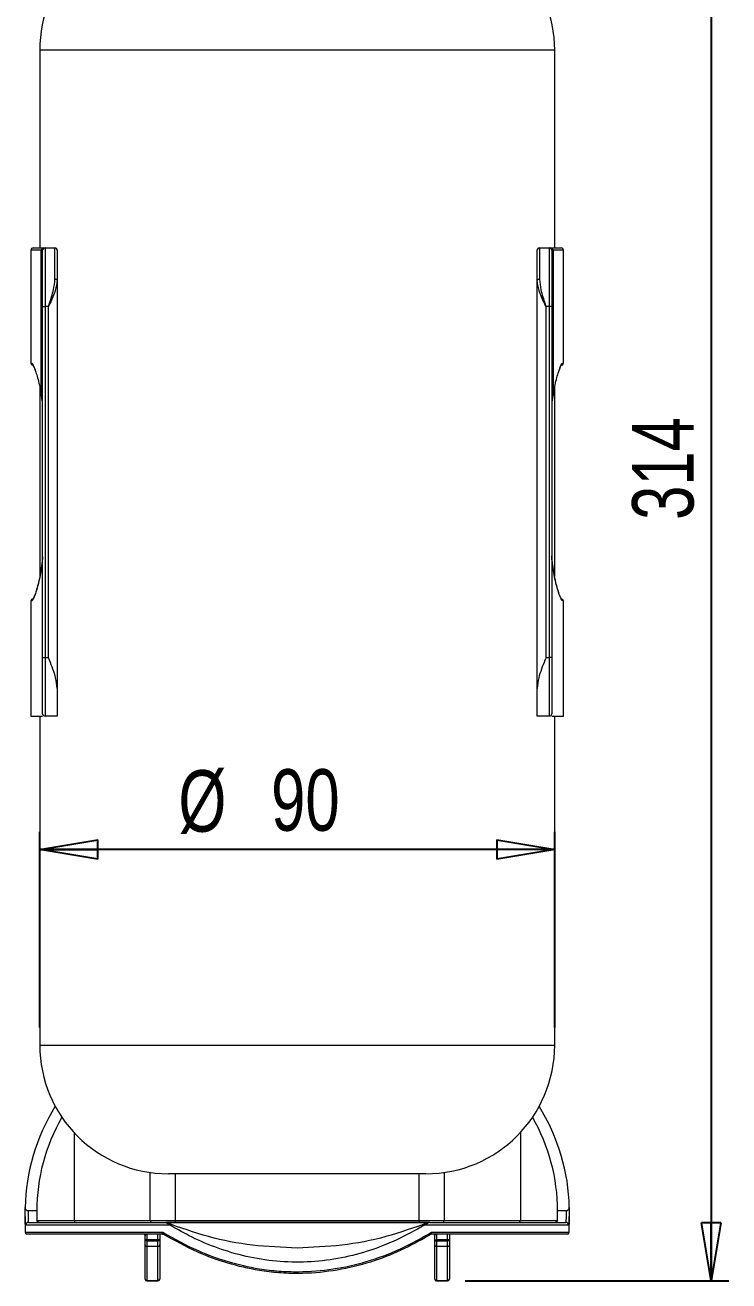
# Model space of a CAD drawing. Header units: millimetres. Extents: x 98 to 924, y 33 to 1441.
# Drawn here: x 723.7 to 924.1, y 105.2 to 462.9 of the extents above; entities that cross this region are included whole.
import ezdxf

# ---------------------------------------------------------------- set-up
doc = ezdxf.new("R2010")
doc.units = ezdxf.units.MM
doc.header["$LTSCALE"] = 5
doc.layers.add('LEVEL0', color=179, linetype='Continuous')
doc.styles.add('SLDTEXTSTYLE0', font='TXT', dxfattribs={"width": 0.75})
doc.dimstyles.new('SLDDIMSTYLE0', dxfattribs={"dimtxt": 17.5, "dimasz": 16.51, "dimexe": 0, "dimexo": 0.0625, "dimgap": 4.375, "dimtad": 1, "dimdec": 0, "dimlfac": 0.6, "dimrnd": 1e-09, "dimzin": 12, "dimdsep": 46, "dimtxsty": 'SLDTEXTSTYLE0', "dimblk1": 'CLOSED', "dimblk2": 'CLOSED', "dimsah": 1, "dimcen": 0.09, "dimadec": 0, "dimazin": 3, "dimtfac": 1, "dimtdec": 0, "dimtofl": 0, "dimtmove": 0, "dimatfit": 3, "dimldrblk": 'CLOSED', "dimfxl": 0, "dimfrac": 2, "dimtolj": 1, "dimtzin": 12, "dimarcsym": 0})

# ---------------------------------------------------------------- blocks, each defined once
blk = doc.blocks.new('_CLOSED')
at = {"color": 0, "linetype": 'ByBlock', "lineweight": -2}
for p, q in [((-1, 0.166667), (0, 0)), ((-1, 0.166667), (-1, -0.166667)), ((0, 0), (-1, -0.166667)), ((0, 0), (-1, 0))]:
    blk.add_line(p, q, dxfattribs=at)
blk = doc.blocks.new('_D_4')
at = {"layer": 'LEVEL0', "color": 7}
for p, q in [((727.82, 177.39), (727.82, 233.1)), ((874.49, 177.39), (874.49, 233.1)), ((874.49, 228.1), (727.82, 228.1))]:
    blk.add_line(p, q, dxfattribs=at)
at = {"layer": 'LEVEL0', "color": 7, "xscale": 16.51, "yscale": 16.51, "rotation": 180.0000000000003}
blk.add_blockref('_CLOSED', (727.82, 228.1, -10.17), dxfattribs=at)
at = {"layer": 'LEVEL0', "color": 7, "xscale": 16.51, "yscale": 16.51}
blk.add_blockref('_CLOSED', (874.49, 228.1, -10.17), dxfattribs=at)
at = {"layer": 'LEVEL0', "color": 7, "char_height": 17.5, "attachment_point": 1, "style": 'SLDTEXTSTYLE0'}
for s, insert in [('%%c', (767.32, 250.66)), ('90', (793.72, 250.93))]:
    blk.add_mtext(s, dxfattribs=dict(at, insert=insert))
blk = doc.blocks.new('_D_8')
at = {"layer": 'LEVEL0', "color": 7}
for p, q in [((816.15, 628.23), (924.11, 628.23)), ((919.11, 628.23), (919.11, 105.25)), ((848.99, 105.25), (924.11, 105.25))]:
    blk.add_line(p, q, dxfattribs=at)
at = {"layer": 'LEVEL0', "color": 7, "xscale": 16.51, "yscale": 16.51}
for p, rotation in [((919.11, 628.23, -10.17), 90.0000000000004), ((919.11, 105.25, -10.17), 270.0000000000004)]:
    blk.add_blockref('_CLOSED', p, dxfattribs=dict(at, rotation=rotation))
at = {"layer": 'LEVEL0', "color": 7, "insert": (896.55, 321.95, -10.17), "char_height": 17.5, "attachment_point": 1, "rotation": 90, "style": 'SLDTEXTSTYLE0'}
blk.add_mtext('314', dxfattribs=at)

msp = doc.modelspace()

# ---------------------------------------------------------------- linework, layer by layer
at = {"color": 7, "linetype": 'Continuous', "lineweight": 15}
for p, q in [((727.82, 455.73), (727.82, 399.39)), ((874.49, 399.39), (874.49, 455.73)), ((725.32, 398.73), (725.32, 366.56)), ((725.99, 399.39), (728.91, 399.39)), ((728.65, 382.73), (728.65, 398.73)), ((728.91, 399.39), (729.32, 399.39)), ((729.32, 399.39), (732.15, 399.39)), ((732.82, 398.73), (732.82, 390.16)), ((869.49, 390.16), (869.49, 398.73)), ((870.15, 399.39), (872.99, 399.39)), ((872.99, 399.39), (873.4, 399.39)), ((873.4, 399.39), (876.32, 399.39)), ((873.65, 398.73), (873.65, 382.73)), ((876.99, 366.56), (876.99, 398.73)), ((732.82, 390.16), (732.82, 273.95)), ((869.49, 273.95), (869.49, 390.16)), ((728.65, 282.73), (728.65, 382.73)), ((873.65, 382.73), (873.65, 282.73)), ((726.03, 366.06), (725.82, 366.06)), ((727.82, 359.64), (727.82, 305.74)), ((874.49, 305.79), (874.49, 359.55)), ((728.27, 357.33), (728.43, 355.86)), ((873.88, 355.86), (874.04, 357.33)), ((725.32, 298.89), (725.32, 266.04)), ((876.28, 299.39), (876.49, 299.39)), ((876.99, 266.04), (876.99, 298.89)), ((728.65, 266.73), (728.65, 282.73)), ((873.65, 282.73), (873.65, 266.73)), ((732.82, 273.95), (732.82, 266.06)), ((869.49, 266.06), (869.49, 273.95)), ((727.82, 266.06), (727.82, 172.39)), ((732.82, 266.06), (729.32, 266.06)), ((872.99, 266.06), (869.49, 266.06)), ((874.49, 172.39), (874.49, 266.06)), ((833.88, 135.73), (764.49, 135.73)), ((837.82, 135.73), (833.88, 135.73)), ((724.49, 125.23), (726.99, 125.23)), ((875.32, 125.23), (877.82, 125.23)), ((723.65, 123.54), (723.65, 119.06)), ((724.63, 121.89), (763.42, 121.89)), ((763.49, 121.89), (763.8, 121.83)), ((763.57, 121.89), (838.62, 121.89)), ((838.82, 121.89), (838.5, 121.83)), ((838.89, 121.89), (877.68, 121.89)), ((878.65, 119.06), (878.65, 123.54)), ((762.77, 118.56), (724.15, 118.56)), ((757.82, 116.89), (757.82, 118.06)), ((761.99, 118.56), (761.99, 116.89)), ((878.15, 118.56), (839.31, 118.56)), ((840.32, 116.89), (840.32, 118.06)), ((844.49, 118.56), (844.49, 116.89)), ((757.82, 116.63), (757.82, 116.89)), ((757.82, 115.48), (757.82, 116.63)), ((757.82, 105.74), (757.82, 115.48)), ((761.99, 116.89), (761.99, 116.63)), ((761.99, 116.63), (761.99, 115.48)), ((761.99, 115.48), (761.99, 105.74)), ((840.32, 116.63), (840.32, 116.89)), ((840.32, 115.48), (840.32, 116.63)), ((840.32, 105.74), (840.32, 115.48)), ((844.49, 116.89), (844.49, 116.63)), ((844.49, 116.63), (844.49, 115.48)), ((844.49, 115.48), (844.49, 105.74)), ((757.82, 105.73), (757.82, 105.74)), ((761.49, 105.23), (758.32, 105.23)), ((761.99, 105.74), (761.99, 105.73)), ((840.32, 105.73), (840.32, 105.74)), ((843.99, 105.23), (840.82, 105.23)), ((844.49, 105.74), (844.49, 105.73))]:
    msp.add_line(p, q, dxfattribs=at)
at = {"color": 8, "linetype": 'Continuous', "lineweight": 0}
for p, q in [((866.6, 455.73), (727.82, 455.73)), ((874.49, 455.73), (866.6, 455.73)), ((728.27, 398.73), (725.32, 398.73)), ((728.27, 357.33), (728.27, 398.73)), ((728.65, 398.73), (728.27, 398.73)), ((729.32, 399.39), (729.32, 382.73)), ((732.15, 390.47), (732.15, 399.39)), ((870.15, 399.39), (870.15, 390.47)), ((872.99, 382.73), (872.99, 399.39)), ((874.04, 398.73), (873.65, 398.73)), ((874.04, 398.73), (874.04, 357.33)), ((876.99, 398.73), (874.04, 398.73)), ((728.65, 382.73), (729.32, 382.73)), ((729.32, 382.73), (729.32, 282.73)), ((730.32, 382.73), (729.32, 382.73)), ((730.32, 282.73), (730.32, 382.73)), ((872.99, 382.73), (871.99, 382.73)), ((871.99, 382.73), (871.99, 282.73)), ((873.65, 382.73), (872.99, 382.73)), ((872.99, 282.73), (872.99, 382.73)), ((725.32, 366.56), (725.53, 366.56)), ((876.78, 366.56), (876.99, 366.56)), ((728.43, 355.86), (728.65, 355.86)), ((873.65, 355.86), (873.88, 355.86)), ((725.53, 298.89), (725.32, 298.89)), ((876.99, 298.89), (876.78, 298.89)), ((728.65, 282.73), (729.32, 282.73)), ((729.32, 282.73), (730.32, 282.73)), ((729.32, 282.73), (729.32, 266.06)), ((871.99, 282.73), (872.99, 282.73)), ((873.65, 282.73), (872.99, 282.73)), ((872.99, 266.06), (872.99, 282.73)), ((727.82, 172.39), (866.6, 172.39)), ((866.6, 172.39), (874.49, 172.39)), ((737.59, 147.47), (737.59, 122.39)), ((864.72, 147.47), (864.72, 122.39)), ((759.28, 122.39), (759.28, 136.1)), ((843.03, 136.1), (843.03, 122.39)), ((766.42, 135.73), (766.42, 122.39)), ((835.88, 122.39), (835.88, 135.73)), ((726.99, 122.39), (737.59, 122.39)), ((737.59, 122.39), (759.28, 122.39)), ((759.28, 122.39), (766.42, 122.39)), ((838.5, 121.83), (763.8, 121.83)), ((766.42, 122.39), (766.42, 121.89)), ((766.42, 122.39), (835.88, 122.39)), ((835.88, 122.39), (843.03, 122.39)), ((835.88, 122.39), (835.88, 121.89)), ((843.03, 122.39), (864.72, 122.39)), ((864.72, 122.39), (875.32, 122.39)), ((723.65, 119.06), (762.89, 119.06)), ((765.01, 121.06), (723.8, 121.06)), ((758.32, 118.56), (758.32, 116.89)), ((761.49, 116.89), (761.49, 118.56)), ((878.51, 121.06), (837.3, 121.06)), ((839.42, 119.06), (878.65, 119.06)), ((840.82, 118.56), (840.82, 116.89)), ((843.99, 116.89), (843.99, 118.56)), ((758.32, 116.89), (757.82, 116.89)), ((758.32, 116.63), (757.82, 116.63)), ((761.49, 116.89), (758.32, 116.89)), ((758.32, 116.89), (758.32, 116.63)), ((758.32, 116.63), (761.49, 116.63)), ((758.32, 116.63), (758.32, 114.99)), ((761.49, 114.99), (758.32, 114.99)), ((758.32, 114.99), (758.32, 105.25)), ((761.99, 116.89), (761.49, 116.89)), ((761.49, 116.63), (761.49, 116.89)), ((761.49, 114.99), (761.49, 116.63)), ((761.99, 116.63), (761.49, 116.63)), ((761.49, 105.25), (761.49, 114.99)), ((840.32, 116.89), (840.82, 116.89)), ((840.32, 116.63), (840.82, 116.63)), ((843.99, 116.89), (840.82, 116.89)), ((840.82, 116.89), (840.82, 116.63)), ((840.82, 116.63), (840.82, 114.99)), ((840.82, 116.63), (843.99, 116.63)), ((843.99, 114.99), (840.82, 114.99)), ((840.82, 114.99), (840.82, 105.25)), ((844.49, 116.89), (843.99, 116.89)), ((843.99, 116.63), (843.99, 116.89)), ((843.99, 114.99), (843.99, 116.63)), ((844.49, 116.63), (843.99, 116.63)), ((843.99, 105.25), (843.99, 114.99)), ((758.32, 105.25), (761.49, 105.25)), ((758.32, 105.25), (758.32, 105.23)), ((761.49, 105.23), (761.49, 105.25)), ((840.82, 105.25), (843.99, 105.25)), ((840.82, 105.25), (840.82, 105.23)), ((843.99, 105.23), (843.99, 105.25))]:
    msp.add_line(p, q, dxfattribs=at)
at = {"color": 8, "linetype": 'Continuous', "lineweight": 0, "flags": 128}
for points in [[(732.82, 390.16), (732.81, 390.22), (732.77, 390.28), (732.71, 390.33), (732.63, 390.38), (732.52, 390.42), (732.41, 390.45), (732.28, 390.47), (732.15, 390.47)], [(870.15, 390.47), (870.02, 390.47), (869.9, 390.45), (869.78, 390.42), (869.68, 390.38), (869.6, 390.33), (869.54, 390.28), (869.5, 390.22), (869.49, 390.16)]]:
    msp.add_lwpolyline(points, dxfattribs=at)
at = {"color": 7, "linetype": 'Continuous', "lineweight": 15}
for centre, radius, start, end in [((764.49, 455.73), 36.67, 92.6053, 180), ((837.82, 455.73), 36.67, 0, 87.3947), ((725.99, 398.73), 0.667, 90, 180), ((729.32, 398.73), 0.667, 90, 180), ((732.15, 398.73), 0.667, 0, 90), ((870.15, 398.73), 0.667, 90, 180), ((872.99, 398.73), 0.667, 0, 90), ((876.32, 398.73), 0.667, 0, 90), ((725.82, 366.56), 0.5, 180, 270), ((876.49, 366.56), 0.5, 270, 0), ((725.82, 298.89), 0.5, 90, 180), ((876.49, 298.89), 0.5, 0, 90), ((729.32, 266.73), 0.667, 180, 270), ((872.99, 266.73), 0.667, 270, 0), ((764.49, 172.39), 36.67, 180, 270), ((837.82, 172.39), 36.67, 270, 0), ((724.15, 119.06), 0.5, 180, 270), ((757.32, 118.06), 0.5, 0, 90), ((839.82, 118.06), 0.5, 0, 90), ((878.15, 119.06), 0.5, 270, 0), ((758.32, 105.73), 0.5, 180, 270), ((761.49, 105.73), 0.5, 270, 0), ((840.82, 105.73), 0.5, 180, 270), ((843.99, 105.73), 0.5, 270, 0)]:
    msp.add_arc(centre, radius, start, end, dxfattribs=at)
at = {"color": 8, "linetype": 'Continuous', "lineweight": 0}
for centre, radius, start, end in [((728.92, 398.74), 0.654, 91.1569, 181.1131), ((873.39, 398.74), 0.654, 358.8869, 88.8431), ((726.03, 366.56), 0.499, 179.924, 269.915), ((876.28, 366.56), 0.499, 270.085, 0.076), ((726.03, 298.89), 0.5, 113.7078, 180.0456), ((876.28, 298.89), 0.499, 359.9207, 89.924), ((724.63, 121.06), 0.833, 90.0545, 180.0536), ((738.06, 122.36), 0.468, 175.9358, 265.2611), ((759.75, 122.36), 0.468, 175.9362, 265.2611), ((842.56, 122.36), 0.468, 274.7389, 4.0638), ((864.25, 122.36), 0.468, 274.7389, 4.0642), ((877.68, 121.06), 0.833, 359.9464, 89.9455), ((762.79, 117.93), 0.65, 58.9799, 89.2288), ((758.32, 115.48), 0.496, 180.4149, 270.4128), ((761.49, 115.48), 0.496, 269.5872, 359.5851), ((840.82, 115.48), 0.496, 180.4149, 270.4128), ((843.99, 115.48), 0.496, 269.5872, 359.5851), ((758.32, 105.75), 0.496, 180.4149, 270.4128), ((761.49, 105.75), 0.496, 269.5872, 359.5851), ((840.82, 105.75), 0.496, 180.4149, 270.4128), ((843.99, 105.75), 0.496, 269.5872, 359.5851)]:
    msp.add_arc(centre, radius, start, end, dxfattribs=at)
at = {"color": 7, "linetype": 'Continuous', "lineweight": 15}
for major_axis, start_param, end_param in [((77.5, 0), 2.666708, 3.12764), ((77.5, 0), 0.013952, 0.474885), ((74.17, 0), 2.699546, 3.141593), ((74.17, 0), 0, 0.442047)]:
    msp.add_ellipse((801.15, 125.23), major_axis=major_axis, ratio=0.8391, start_param=start_param, end_param=end_param, dxfattribs=at)
at = {"color": 8, "linetype": 'Continuous', "lineweight": 0}
for points, knots in [([(730.32, 382.73), (730.32, 382.74), (730.4, 382.97), (730.91, 384.56), (731.81, 387.2), (732.05, 389.49), (732.15, 390.47)], [0, 0, 0, 0, 0.004028, 0.088531, 0.607917, 1, 1, 1, 1]), ([(732.82, 390.16), (732.68, 389.22), (732.37, 387.11), (731.22, 384.69), (730.52, 383.16), (730.39, 382.87), (730.33, 382.74), (730.32, 382.73)], [0, 0, 0, 0, 0.395986, 0.885252, 0.945954, 0.996098, 1, 1, 1, 1]), ([(871.99, 382.73), (871.98, 382.74), (871.92, 382.87), (871.79, 383.16), (871.09, 384.69), (869.94, 387.11), (869.63, 389.22), (869.49, 390.16)], [0, 0, 0, 0, 0.003902, 0.054046, 0.114748, 0.604014, 1, 1, 1, 1]), ([(870.15, 390.47), (870.26, 389.49), (870.5, 387.2), (871.39, 384.56), (871.91, 382.97), (871.98, 382.74), (871.99, 382.73)], [0, 0, 0, 0, 0.392083, 0.911469, 0.995972, 1, 1, 1, 1]), ([(725.53, 366.56), (725.71, 366.44), (725.97, 366.28), (726.45, 364.8), (726.6, 364.34)], [0, 0, 0, 0, 0.685153, 1, 1, 1, 1]), ([(875.53, 363.76), (875.67, 364.25), (876.16, 365.89), (876.56, 366.49), (876.75, 366.55), (876.78, 366.56)], [0, 0, 0, 0, 0.265802, 0.881852, 1, 1, 1, 1]), ([(728.65, 311.39), (728.5, 309.99), (728.14, 306.81), (727.2, 302.73), (726.36, 300.21), (725.81, 299.07), (725.62, 298.95), (725.53, 298.89)], [0, 0, 0, 0, 0.199365, 0.452149, 0.715313, 0.857668, 1, 1, 1, 1]), ([(876.78, 298.89), (876.59, 299.08), (876.21, 299.46), (875.21, 302.38), (874.22, 306.45), (873.83, 309.84), (873.65, 311.39)], [0, 0, 0, 0, 0.258517, 0.516469, 0.779376, 1, 1, 1, 1]), ([(724.49, 125.23), (724.49, 125.22), (724.49, 124.68), (724.48, 123.68), (724.5, 122.56), (724.55, 121.97), (724.61, 121.91), (724.63, 121.89)], [0, 0, 0, 0, 0.004326, 0.278096, 0.551859, 0.82538, 1, 1, 1, 1]), ([(877.68, 121.89), (877.71, 121.95), (877.78, 122.06), (877.82, 122.92), (877.82, 124.03), (877.82, 124.89), (877.82, 125.23)], [0, 0, 0, 0, 0.273554, 0.547029, 0.820294, 1, 1, 1, 1]), ([(723.8, 121.06), (723.78, 121.08), (723.72, 121.13), (723.69, 121.6), (723.68, 121.87)], [0, 0, 0, 0, 0.407307, 1, 1, 1, 1]), ([(838.45, 121.77), (838.45, 121.77), (838.46, 121.77), (838.46, 121.78), (838.48, 121.81), (838.5, 121.82), (838.5, 121.83)], [0, 0, 0, 0, 0.018029, 0.116817, 0.511971, 1, 1, 1, 1]), ([(878.65, 122.3), (878.64, 121.95), (878.62, 121.23), (878.54, 121.12), (878.51, 121.06)], [0, 0, 0, 0, 0.491462, 1, 1, 1, 1]), ([(758.32, 118.56), (758.32, 118.56), (758.3, 118.56), (758.21, 118.55), (758.05, 118.45), (757.86, 118.23), (757.83, 118.1), (757.82, 118.06)], [0, 0, 0, 0, 0.005437, 0.081762, 0.465737, 0.809407, 1, 1, 1, 1]), ([(762.8, 118.57), (762.78, 118.59), (762.75, 118.63), (762.76, 118.75), (762.81, 118.89), (762.86, 119), (762.89, 119.05), (762.89, 119.06), (762.89, 119.06)], [0, 0, 0, 0, 0.234224, 0.479673, 0.740816, 0.97757, 0.991705, 1, 1, 1, 1]), ([(762.77, 118.56), (762.78, 118.56), (762.79, 118.56), (762.81, 118.56), (762.8, 118.57), (762.8, 118.57)], [0, 0, 0, 0, 0.420078, 0.7206503, 1, 1, 1, 1]), ([(762.89, 119.06), (762.89, 119.05), (762.9, 118.99), (762.92, 118.86), (762.97, 118.7), (763.04, 118.55), (763.1, 118.51), (763.12, 118.48)], [0, 0, 0, 0, 0.035164, 0.259409, 0.520595, 0.765888, 1, 1, 1, 1]), ([(762.89, 119.06), (766.15, 117.23), (771.91, 114), (781.28, 110.6), (789.1, 108.76), (795.92, 107.96), (802.96, 107.7), (811.43, 108.39), (821.26, 110.61), (830.76, 114.19), (836.53, 117.43), (839.42, 119.06)], [0, 0, 0, 0, 0.146117, 0.258471, 0.370711, 0.437724, 0.504732, 0.622428, 0.74022, 0.87001, 1, 1, 1, 1]), ([(840.32, 118.06), (840.33, 118.1), (840.36, 118.23), (840.55, 118.45), (840.71, 118.55), (840.8, 118.56), (840.82, 118.56), (840.82, 118.56)], [0, 0, 0, 0, 0.190593, 0.534263, 0.918238, 0.994563, 1, 1, 1, 1])]:
    msp.add_open_spline(points, degree=3, knots=knots, dxfattribs=at)
at = {"color": 7, "linetype": 'Continuous', "lineweight": 15}
for points, knots in [([(725.84, 366.1), (725.88, 366.03), (725.99, 365.87), (726.26, 365.31), (726.49, 364.64), (726.6, 364.34)], [0, 0, 0, 0, 0.271354, 0.672222, 1, 1, 1, 1]), ([(875.52, 363.76), (875.63, 364.09), (875.9, 364.94), (876.21, 365.68), (876.48, 366.11), (876.47, 366.1), (876.46, 366.1)], [0, 0, 0, 0, 0.23491, 0.606335, 0.887521, 1, 1, 1, 1]), ([(726.6, 364.34), (726.76, 363.89), (727.23, 362.6), (727.87, 359.84), (728.2, 357.74), (728.27, 357.33)], [0, 0, 0, 0, 0.299068, 0.8641, 1, 1, 1, 1]), ([(874.04, 357.33), (874.35, 359.03), (874.82, 361.69), (875.34, 363.21), (875.53, 363.76)], [0, 0, 0, 0, 0.638267, 1, 1, 1, 1]), ([(875.51, 301.71), (875.37, 302.18), (875.05, 303.21), (874.56, 305.27), (874.11, 307.73), (873.8, 309.91), (873.7, 311.29), (873.67, 311.69)], [0, 0, 0, 0, 0.202816, 0.436742, 0.67134, 0.903182, 1, 1, 1, 1]), ([(728.6, 311.07), (728.59, 311.02), (728.53, 310.03), (728.26, 308.2), (727.84, 305.72), (727.36, 303.62), (727.05, 302.57), (726.91, 302.09)], [0, 0, 0, 0, 0.01239, 0.265241, 0.522167, 0.780816, 1, 1, 1, 1]), ([(726.91, 302.09), (726.88, 301.99), (726.69, 301.27), (726.35, 300.38), (726, 299.58), (725.89, 299.43), (725.85, 299.38)], [0, 0, 0, 0, 0.061486, 0.437512, 0.806792, 1, 1, 1, 1]), ([(876.47, 299.36), (876.42, 299.42), (876.31, 299.59), (875.99, 300.3), (875.71, 301.02), (875.53, 301.64), (875.51, 301.71)], [0, 0, 0, 0, 0.2321926, 0.5680913, 0.9523014, 1, 1, 1, 1]), ([(725.85, 299.38), (725.84, 299.36), (725.81, 299.32), (725.83, 299.33), (725.84, 299.34)], [0, 0, 0, 0, 0.500654, 1, 1, 1, 1]), ([(732.82, 273.95), (732.7, 274.94), (732.4, 277.52), (731.17, 280.53), (730.42, 282.46), (730.33, 282.72), (730.32, 282.73)], [0, 0, 0, 0, 0.3511966, 0.9157718, 0.9965245, 1, 1, 1, 1]), ([(871.99, 282.73), (871.98, 282.72), (871.89, 282.46), (871.14, 280.53), (869.91, 277.52), (869.61, 274.94), (869.49, 273.95)], [0, 0, 0, 0, 0.0034755, 0.0842282, 0.6488034, 1, 1, 1, 1]), ([(725.32, 266.06), (725.39, 266.06), (725.54, 266.06), (726.64, 266.06), (727.98, 266.06), (728.65, 266.06)], [0, 0, 0, 0, 0.3255828, 0.6627914, 1, 1, 1, 1]), ([(873.65, 266.06), (874.33, 266.06), (875.67, 266.06), (876.77, 266.06), (876.92, 266.06), (876.99, 266.06)], [0, 0, 0, 0, 0.3372086, 0.6744172, 1, 1, 1, 1]), ([(723.68, 121.87), (723.68, 121.89), (723.65, 122.14), (723.65, 123.18), (723.66, 124.66), (723.66, 125.72), (723.66, 126.13)], [0, 0, 0, 0, 0.025989, 0.396202, 0.765127, 1, 1, 1, 1]), ([(723.66, 126.13), (723.68, 125.99), (723.72, 125.75), (723.93, 125.47), (724.13, 125.32), (724.31, 125.24), (724.43, 125.23), (724.49, 125.23)], [0, 0, 0, 0, 0.369247, 0.647811, 0.789746, 0.902273, 1, 1, 1, 1]), ([(726.99, 125.23), (726.99, 124.72), (726.99, 123.69), (727.01, 122.82), (727.03, 122.47), (727.03, 122.39)], [0, 0, 0, 0, 0.432105, 0.864216, 1, 1, 1, 1]), ([(875.28, 122.39), (875.29, 122.58), (875.31, 123.04), (875.32, 124.04), (875.32, 124.89), (875.32, 125.23)], [0, 0, 0, 0, 0.286085, 0.717342, 1, 1, 1, 1]), ([(877.82, 125.23), (877.87, 125.23), (877.98, 125.24), (878.18, 125.32), (878.4, 125.49), (878.6, 125.77), (878.63, 126.01), (878.65, 126.13)], [0, 0, 0, 0, 0.086856, 0.196137, 0.372015, 0.679346, 1, 1, 1, 1]), ([(878.65, 126.13), (878.65, 125.95), (878.65, 125.13), (878.65, 123.77), (878.66, 122.63), (878.65, 122.31), (878.65, 122.3)], [0, 0, 0, 0, 0.119767, 0.552582, 0.986285, 1, 1, 1, 1]), ([(727.64, 121.89), (727.64, 121.89), (727.47, 121.89), (727.17, 121.98), (727.07, 122.27), (727.03, 122.39)], [0, 0, 0, 0, 0.007825, 0.600867, 1, 1, 1, 1]), ([(763.42, 121.89), (763.42, 121.89), (763.57, 121.89), (763.71, 121.83), (763.86, 121.77)], [0, 0, 0, 0, 0.009115, 1, 1, 1, 1]), ([(801.15, 114.59), (796.9, 114.76), (788.4, 115.08), (775.82, 117.52), (767.81, 120.4), (763.8, 121.83)], [0, 0, 0, 0, 0.333333, 0.666667, 1, 1, 1, 1]), ([(763.86, 121.77), (764.01, 121.67), (764.33, 121.47), (764.78, 121.2), (765.01, 121.06)], [0, 0, 0, 0, 0.477812, 1, 1, 1, 1]), ([(838.5, 121.83), (834.5, 120.4), (826.49, 117.52), (813.91, 115.08), (805.41, 114.76), (801.15, 114.59)], [0, 0, 0, 0, 0.333333, 0.666667, 1, 1, 1, 1]), ([(837.3, 121.06), (837.62, 121.25), (838.06, 121.52), (838.37, 121.71), (838.45, 121.77)], [0, 0, 0, 0, 0.722127, 1, 1, 1, 1]), ([(838.89, 121.89), (838.89, 121.89), (838.74, 121.89), (838.6, 121.83), (838.45, 121.77)], [0, 0, 0, 0, 0.009115, 1, 1, 1, 1]), ([(875.28, 122.39), (875.24, 122.27), (875.14, 121.98), (874.84, 121.89), (874.67, 121.89), (874.67, 121.89)], [0, 0, 0, 0, 0.399133, 0.992175, 1, 1, 1, 1]), ([(762.77, 118.55), (762.79, 118.56), (762.87, 118.56), (762.95, 118.54), (763, 118.52), (763.01, 118.52)], [0, 0, 0, 0, 0.316215, 0.884532, 1, 1, 1, 1]), ([(763.01, 118.52), (763.04, 118.51), (763.08, 118.5), (763.12, 118.48), (763.15, 118.47), (763.16, 118.46), (763.16, 118.46), (763.16, 118.46), (763.15, 118.47), (763.12, 118.48), (763.11, 118.49)], [0, 0, 0, 0, 0.170348, 0.286093, 0.353321, 0.408445, 0.48016, 0.597406, 0.813466, 1, 1, 1, 1]), ([(839.31, 118.56), (839.31, 118.56), (838.8, 118.23), (835.66, 116.42), (829.77, 113.35), (820.92, 110.04), (811.43, 107.9), (802.96, 107.2), (795.92, 107.46), (789.1, 108.27), (781.27, 110.12), (771.99, 113.51), (766.3, 116.7), (763.12, 118.48)], [0, 0, 0, 0, 0.000001, 0.024737, 0.14212, 0.259374, 0.377864, 0.496257, 0.563668, 0.631084, 0.743963, 0.856957, 1, 1, 1, 1]), ([(837.3, 121.06), (834.75, 119.63), (829.67, 116.78), (821.37, 113.56), (812.76, 111.41), (804.03, 110.4), (795.19, 110.64), (786.62, 112), (778.58, 114.41), (771.35, 117.45), (767.05, 119.9), (765.01, 121.06)], [0, 0, 0, 0, 0.1204656, 0.2408025, 0.3522719, 0.4636638, 0.5753628, 0.6871087, 0.7949382, 0.9028574, 1, 1, 1, 1]), ([(839.34, 118.57), (839.33, 118.57), (839.32, 118.56), (839.31, 118.56), (839.31, 118.56)], [0, 0, 0, 0, 0.9972115, 1, 1, 1, 1]), ([(839.34, 118.57), (839.36, 118.59), (839.4, 118.63), (839.44, 118.75), (839.45, 118.89), (839.43, 119), (839.42, 119.06), (839.42, 119.06)], [0, 0, 0, 0, 0.24984, 0.499474, 0.753982, 0.987276, 1, 1, 1, 1])]:
    msp.add_open_spline(points, degree=3, knots=knots, dxfattribs=at)

# ---------------------------------------------------------------- dimensions: what is measured, and where the dimension line sits
at = {"layer": 'LEVEL0', "color": 7}
dim = msp.add_linear_dim(base=(919.11, 105.25), p1=(811.15, 628.23), p2=(843.99, 105.25), angle=90, dimstyle='SLDDIMSTYLE0', dxfattribs=at)
dim.commit()
dim.dimension.update_dxf_attribs({"geometry": '_D_8', "text_midpoint": (919.11, 348.45), "dimtype": 160})
dim = msp.add_linear_dim(base=(727.82, 228.1), p1=(874.49, 172.39), p2=(727.82, 172.39), text='%%c90', dimstyle='SLDDIMSTYLE0', dxfattribs=at)
dim.commit()
dim.dimension.update_dxf_attribs({"geometry": '_D_4', "text_midpoint": (793.45, 228.1), "dimtype": 160})

doc.saveas('drawing.dxf')
